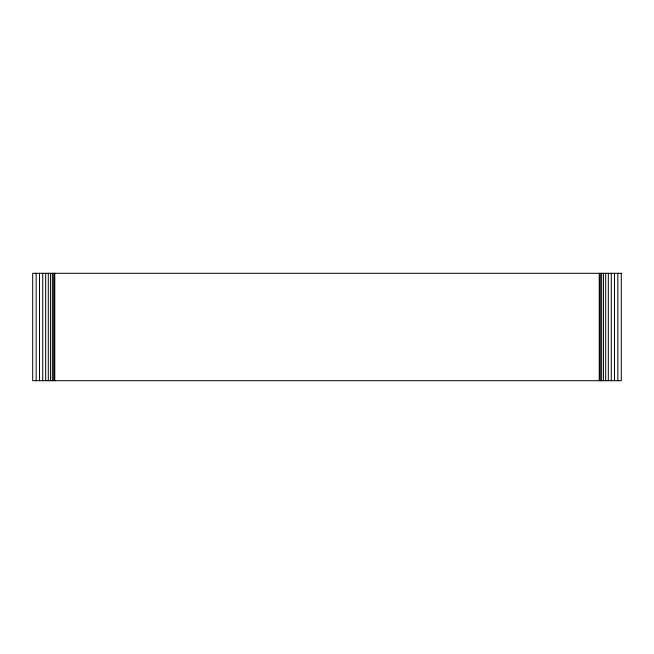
<?xml version="1.0" encoding="UTF-8"?>
<svg xmlns="http://www.w3.org/2000/svg" width="654" height="654" viewBox="0 0 654 654"><rect width="100%" height="100%" fill="white"/><g stroke="black" fill="none" stroke-linecap="round" stroke-linejoin="round"><path stroke-width="0.98" d="M617.85 273.29L617.85 380.71M614.482 273.29L614.482 380.71M611.277 273.29L611.277 380.71M608.326 273.29L608.326 380.71M605.694 273.29L605.694 380.71M603.446 273.29L603.446 380.71M601.631 273.29L601.631 380.71M600.307 273.29L600.307 380.71M599.497 273.29L599.497 380.71M599.227 273.29L599.227 380.71M54.773 273.29L54.773 380.71M54.503 273.29L54.503 380.71M53.693 273.29L53.693 380.71M52.369 273.29L52.369 380.71M50.554 273.29L50.554 380.71M48.306 273.29L48.306 380.71M45.674 273.29L45.674 380.71M42.723 273.29L42.723 380.71M39.518 273.29L39.518 380.71M36.15 273.29L36.15 380.71M621.3 273.29L32.7 273.29L32.7 380.71L621.3 380.71L621.3 273.29"/></g></svg>
